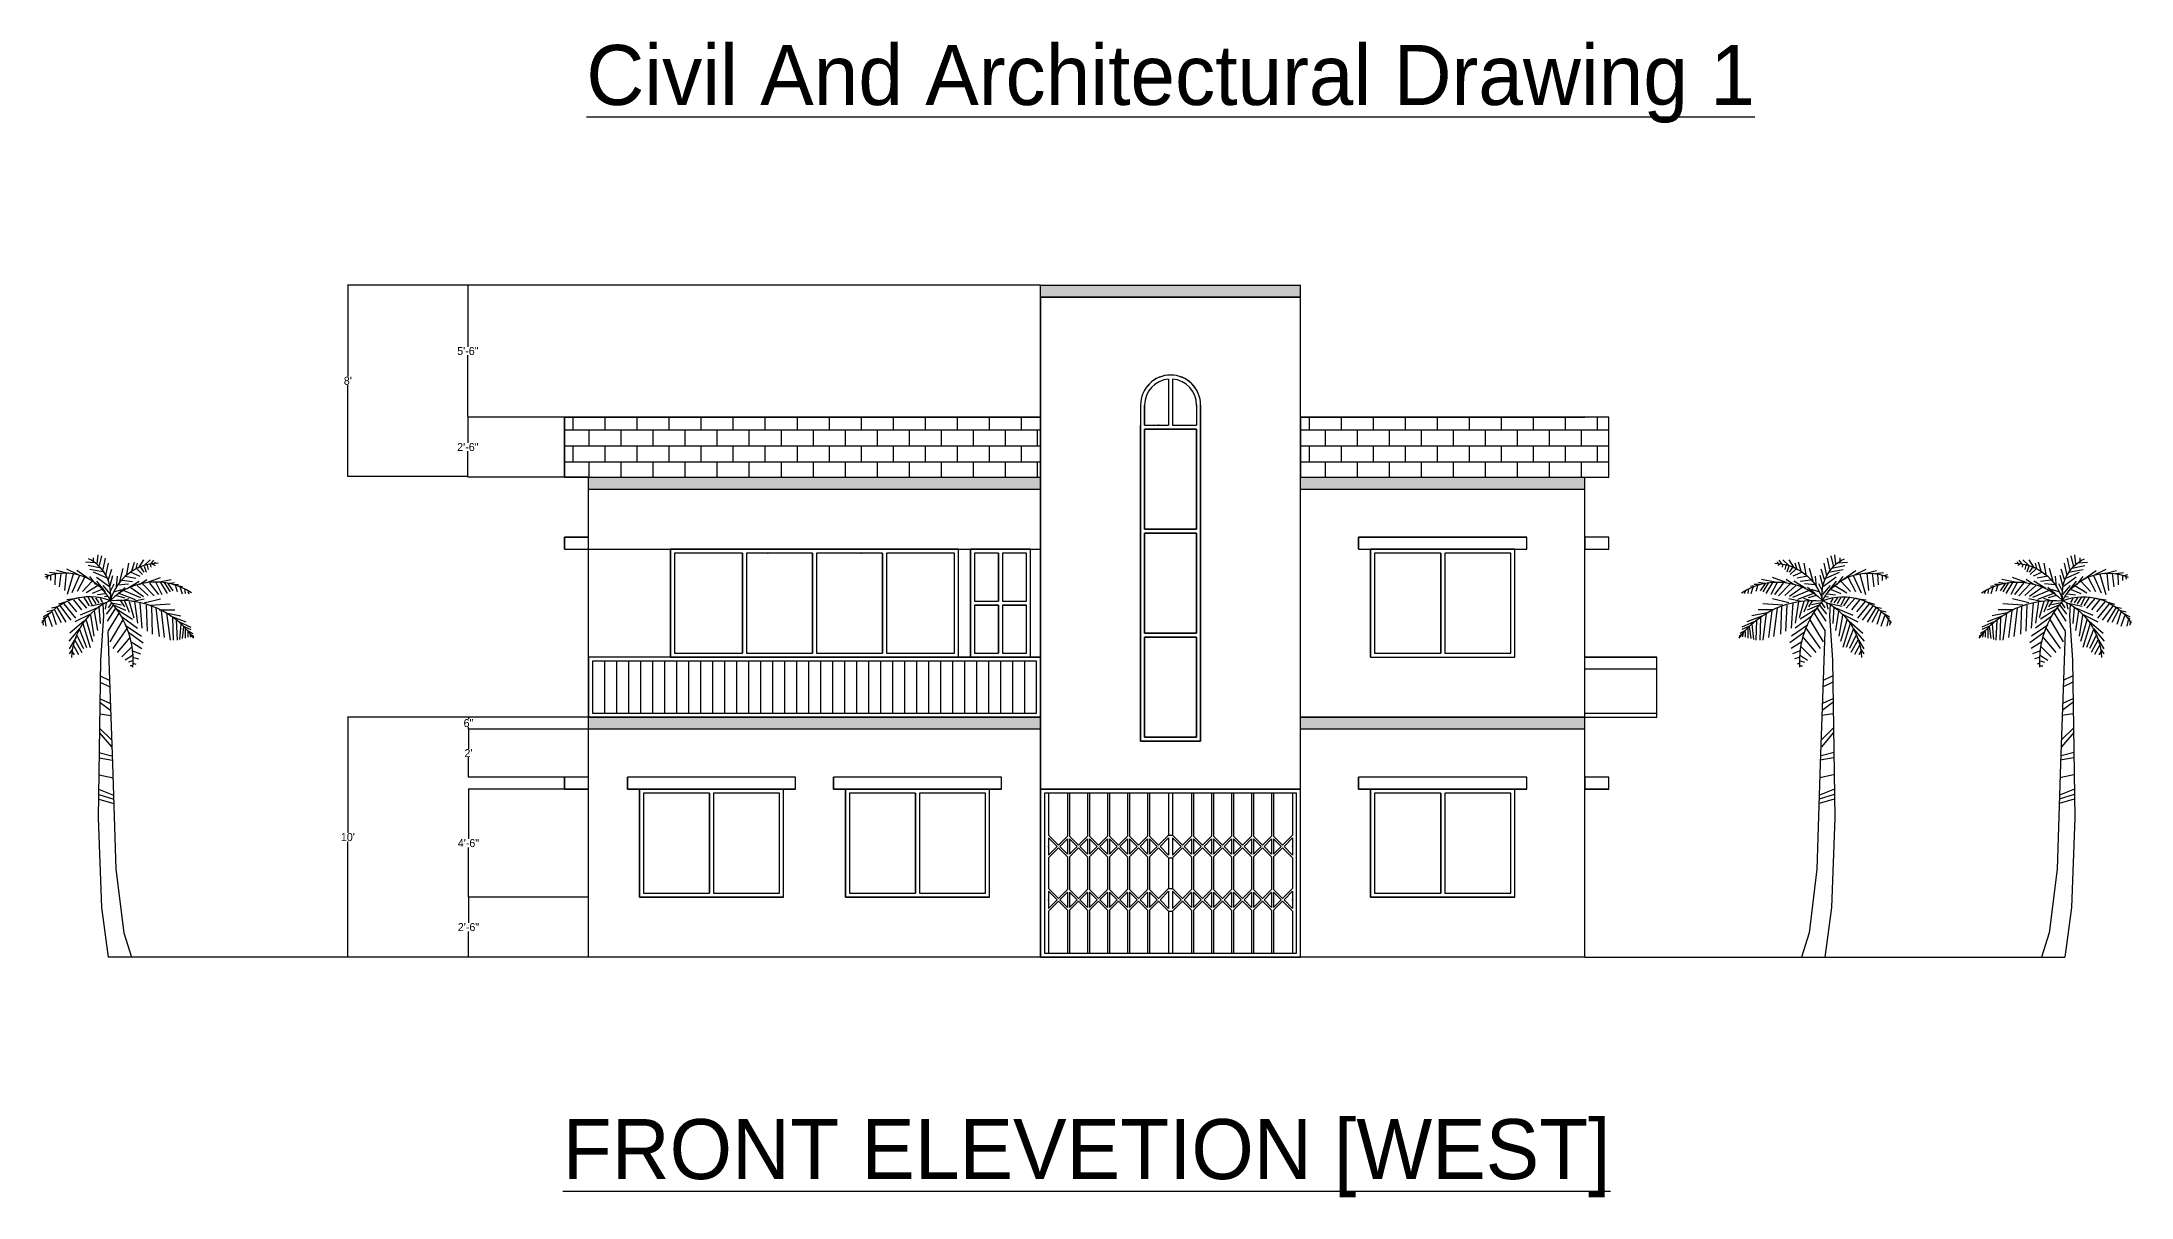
# Model space of a CAD drawing. Header units: inches. Extents: x -66 to 979, y -24 to 554.
import ezdxf

# ---------------------------------------------------------------- set-up
doc = ezdxf.new("R2010")
doc.units = ezdxf.units.IN
doc.header["$MEASUREMENT"] = 0
for name, color, linetype in [('balcony', 9, 'Continuous'), ('column', 1, 'Continuous'), ('door', 3, 'Continuous'), ('sunshed', 2, 'Continuous'), ('wall', 7, 'Continuous'), ('window', 6, 'Continuous')]:
    doc.layers.add(name, color=color, linetype=linetype)
doc.layers.add('stair', color=7, linetype='Continuous', true_color=0xff8201)
doc.layers.add('text', color=7, linetype='Continuous', true_color=0xfacfb6, plot=False)
doc.dimstyles.get("Standard").update_dxf_attribs({"dimtxt": 4, "dimasz": 0.18, "dimexe": 0.18, "dimexo": 0.0625, "dimgap": 0.09, "dimtad": 0, "dimtih": 1, "dimtoh": 1, "dimdec": 0, "dimzin": 0, "dimdsep": 46, "dimlunit": 3, "dimtxsty": 'Standard', "dimcen": 0.09, "dimadec": 0, "dimazin": 0, "dimtfac": 1, "dimtdec": 0, "dimtofl": 0, "dimtmove": 0, "dimatfit": 3, "dimfxl": 1, "dimtolj": 1, "dimtzin": 0, "dimarcsym": 0})

# ---------------------------------------------------------------- blocks, each defined once
blk = doc.blocks.new('*D6')
at = {"layer": 'Defpoints', "color": 0}
for p in [(147.6, 126.4), (207.6, 126.4), (207.6, 96.4)]:
    blk.add_point(p, dxfattribs=at)
at = {"layer": 'text', "color": 0, "lineweight": -2}
for p, q in [((207.5, 126.4), (147.4, 126.4)), ((147.6, 126.2), (147.6, 113.5)), ((147.6, 96.6), (147.6, 109.3)), ((207.5, 96.4), (147.4, 96.4))]:
    blk.add_line(p, q, dxfattribs=at)
at = {"layer": 'text', "color": 0}
for points in [[(147.6, 126.2), (147.6, 126.2), (147.6, 126.4)], [(147.6, 96.6), (147.6, 96.6), (147.6, 96.4)]]:
    blk.add_solid(points, dxfattribs=at)
at = {"layer": 'text', "color": 0, "insert": (147.6, 111.4), "char_height": 4, "attachment_point": 5}
blk.add_mtext('\\A1;2\'-6"', dxfattribs=at)
blk = doc.blocks.new('*D7')
at = {"layer": 'Defpoints', "color": 0}
for p in [(147.6, 180.4), (207.6, 180.4), (207.5, 126.4)]:
    blk.add_point(p, dxfattribs=at)
at = {"layer": 'text', "color": 0, "lineweight": -2}
for p, q in [((207.5, 180.4), (147.4, 180.4)), ((147.6, 180.2), (147.6, 155.5)), ((147.6, 126.6), (147.6, 151.3)), ((207.5, 126.4), (147.4, 126.4))]:
    blk.add_line(p, q, dxfattribs=at)
at = {"layer": 'text', "color": 0}
for points in [[(147.6, 180.2), (147.6, 180.2), (147.6, 180.4)], [(147.6, 126.6), (147.6, 126.6), (147.6, 126.4)]]:
    blk.add_solid(points, dxfattribs=at)
at = {"layer": 'text', "color": 0, "insert": (147.6, 153.4), "char_height": 4, "attachment_point": 5}
blk.add_mtext('\\A1;4\'-6"', dxfattribs=at)
blk = doc.blocks.new('*D9')
at = {"layer": 'Defpoints', "color": 0}
for p in [(147.6, 210.4), (207.5, 210.4), (207.5, 186.4)]:
    blk.add_point(p, dxfattribs=at)
at = {"layer": 'text', "color": 0, "lineweight": -2}
for p, q in [((207.4, 210.4), (147.4, 210.4)), ((147.6, 210.2), (147.6, 200.5)), ((147.6, 186.6), (147.6, 196.3)), ((207.4, 186.4), (147.4, 186.4))]:
    blk.add_line(p, q, dxfattribs=at)
at = {"layer": 'text', "color": 0}
for points in [[(147.6, 210.2), (147.6, 210.2), (147.6, 210.4)], [(147.6, 186.6), (147.6, 186.6), (147.6, 186.4)]]:
    blk.add_solid(points, dxfattribs=at)
at = {"layer": 'text', "color": 0, "insert": (147.6, 198.4), "char_height": 4, "attachment_point": 5}
blk.add_mtext("\\A1;2'", dxfattribs=at)
blk = doc.blocks.new('*D10')
at = {"layer": 'Defpoints', "color": 0}
for p in [(147.6, 216.4), (207.4, 216.4), (207.4, 210.4)]:
    blk.add_point(p, dxfattribs=at)
at = {"layer": 'text', "color": 0, "lineweight": -2}
for p, q in [((207.3, 216.4), (147.4, 216.4)), ((207.3, 210.4), (147.4, 210.4)), ((147.6, 216.2), (147.6, 215.5)), ((147.6, 210.6), (147.6, 211.3))]:
    blk.add_line(p, q, dxfattribs=at)
at = {"layer": 'text', "color": 0}
for points in [[(147.6, 216.2), (147.6, 216.2), (147.6, 216.4)], [(147.6, 210.6), (147.6, 210.6), (147.6, 210.4)]]:
    blk.add_solid(points, dxfattribs=at)
at = {"layer": 'text', "color": 0, "insert": (147.6, 213.4), "char_height": 4, "attachment_point": 5}
blk.add_mtext('\\A1;6"', dxfattribs=at)
blk = doc.blocks.new('*D12')
at = {"layer": 'Defpoints', "color": 0}
for p in [(147.3, 366.4), (195.6, 366.4), (195.6, 336.4)]:
    blk.add_point(p, dxfattribs=at)
at = {"layer": 'text', "color": 0, "lineweight": -2}
for p, q in [((195.5, 366.4), (147.2, 366.4)), ((147.3, 366.2), (147.3, 353.5)), ((147.3, 336.6), (147.3, 349.3)), ((195.5, 336.4), (147.2, 336.4))]:
    blk.add_line(p, q, dxfattribs=at)
at = {"layer": 'text', "color": 0}
for points in [[(147.3, 366.2), (147.4, 366.2), (147.3, 366.4)], [(147.3, 336.6), (147.4, 336.6), (147.3, 336.4)]]:
    blk.add_solid(points, dxfattribs=at)
at = {"layer": 'text', "color": 0, "insert": (147.3, 351.4), "char_height": 4, "attachment_point": 5}
blk.add_mtext('\\A1;2\'-6"', dxfattribs=at)
blk = doc.blocks.new('*D13')
at = {"layer": 'Defpoints', "color": 0}
for p in [(147.3, 432.4), (433.6, 432.4), (433.6, 366.4)]:
    blk.add_point(p, dxfattribs=at)
at = {"layer": 'text', "color": 0, "lineweight": -2}
for p, q in [((433.5, 432.4), (147.2, 432.4)), ((147.3, 432.2), (147.3, 401.5)), ((147.3, 366.6), (147.3, 397.3)), ((433.5, 366.4), (147.2, 366.4))]:
    blk.add_line(p, q, dxfattribs=at)
at = {"layer": 'text', "color": 0}
for points in [[(147.3, 432.2), (147.4, 432.2), (147.3, 432.4)], [(147.3, 366.6), (147.4, 366.6), (147.3, 366.4)]]:
    blk.add_solid(points, dxfattribs=at)
at = {"layer": 'text', "color": 0, "insert": (147.3, 399.4), "char_height": 4, "attachment_point": 5}
blk.add_mtext('\\A1;5\'-6"', dxfattribs=at)
blk = doc.blocks.new('*D14')
at = {"layer": 'Defpoints', "color": 0}
for p in [(147.2, 432.4), (87.3, 336.6), (147.2, 336.6)]:
    blk.add_point(p, dxfattribs=at)
at = {"layer": 'text', "color": 0, "lineweight": -2}
for p, q in [((147.1, 432.4), (87.2, 432.4)), ((87.3, 432.2), (87.3, 386.6)), ((87.3, 336.8), (87.3, 382.4)), ((147.1, 336.6), (87.2, 336.6))]:
    blk.add_line(p, q, dxfattribs=at)
at = {"layer": 'text', "color": 0}
for points in [[(87.3, 432.2), (87.4, 432.2), (87.3, 432.4)], [(87.3, 336.8), (87.4, 336.8), (87.3, 336.6)]]:
    blk.add_solid(points, dxfattribs=at)
at = {"layer": 'text', "color": 0, "insert": (87.3, 384.5), "char_height": 4, "attachment_point": 5}
blk.add_mtext("\\A1;8'", dxfattribs=at)
blk = doc.blocks.new('*D15')
at = {"layer": 'Defpoints', "color": 0}
for p in [(87.3, 216.4), (147.3, 216.4), (147.4, 96.4)]:
    blk.add_point(p, dxfattribs=at)
at = {"layer": 'text', "color": 0, "lineweight": -2}
for p, q in [((147.3, 216.4), (87.2, 216.4)), ((87.3, 216.2), (87.3, 158.5)), ((87.3, 96.6), (87.3, 154.3)), ((147.3, 96.4), (87.2, 96.4))]:
    blk.add_line(p, q, dxfattribs=at)
at = {"layer": 'text', "color": 0}
for points in [[(87.3, 216.2), (87.4, 216.2), (87.3, 216.4)], [(87.3, 96.6), (87.4, 96.6), (87.3, 96.4)]]:
    blk.add_solid(points, dxfattribs=at)
at = {"layer": 'text', "color": 0, "insert": (87.3, 156.4), "char_height": 4, "attachment_point": 5}
blk.add_mtext("\\A1;10'", dxfattribs=at)
blk = doc.blocks.new('*U5')
for p, q in [((-190.5, 5071.872), (-190.5, 5027.8284)), ((-141.4018, 4996.3578), (-126.6698, 5109.6418)), ((-111.9378, 4971.1864), (-82.4738, 5097.0688)), ((-62.8396, 4920.8182), (-33.401, 5065.5982)), ((383.9464, 4939.7158), (452.6788, 5046.7006)), ((457.581, 4971.1864), (531.2156, 5046.7006)), ((-755.1166, 4845.2786), (-799.3126, 4857.877)), ((-769.8486, 4839.0048), (-779.653, 4801.235)), ((-642.1882, 4870.4754), (-745.2868, 4883.0484)), ((-730.5802, 4845.2786), (-730.5802, 4782.3374)), ((-671.6522, 4864.1762), (-676.5544, 4725.6954)), ((-509.6256, 4870.4754), (-656.9202, 4908.2452)), ((-602.9198, 4870.4754), (-622.554, 4700.524)), ((-534.1874, 4876.7492), (-553.8216, 4656.455)), ((-386.8928, 4857.877), (-524.3576, 4927.1174)), ((-445.7954, 4864.1762), (-519.4554, 4606.1122)), ((-362.331, 4845.2786), (-460.5274, 4624.9844)), ((-239.5982, 4801.235), (-396.6972, 4908.2452)), ((-298.5262, 4820.1072), (-391.795, 4643.882)), ((-205.232, 4776.0636), (-327.9648, 4643.882)), ((-170.8658, 5008.9308), (-288.6964, 5015.23)), ((-87.4014, 4939.7158), (-254.3302, 4971.1864)), ((-48.1076, 4889.3476), (-234.696, 4920.8182)), ((-156.1338, 4731.9946), (-234.696, 4832.7056)), ((-13.7414, 4813.808), (-185.5978, 4889.3476)), ((-146.304, 4826.4064), (15.6972, 4706.8232)), ((-146.304, 4776.0636), (-38.3032, 4637.5828)), ((-28.4734, 4845.2786), (5.8928, 5002.657)), ((0.9652, 4782.3374), (45.1612, 4927.1174)), ((25.527, 4719.3962), (59.8932, 4845.2786)), ((104.0892, 4700.524), (118.8212, 4839.0048)), ((148.2598, 4769.7644), (192.4558, 4933.4166)), ((177.7238, 4788.6366), (310.2864, 4769.7644)), ((217.0176, 4839.0048), (349.5802, 4813.808)), ((236.6518, 4857.877), (261.1882, 5002.657)), ((241.554, 4681.6518), (393.7508, 4776.0636)), ((285.75, 4889.3476), (403.5806, 4839.0048)), ((300.4566, 4901.946), (334.8228, 5015.23)), ((354.4824, 4933.4166), (374.1166, 5002.657)), ((369.2144, 4927.1174), (437.9468, 4857.877)), ((398.653, 4731.9946), (491.9472, 4794.9358)), ((408.4828, 4952.2888), (452.6788, 4889.3476)), ((457.581, 4964.8872), (482.1174, 4889.3476)), ((491.9472, 4990.0586), (506.6792, 4920.8182)), ((491.9472, 4757.166), (663.7782, 4820.1072)), ((531.2156, 4990.0586), (541.0454, 4952.2888)), ((541.0454, 4990.0586), (580.3138, 5040.4014)), ((560.6796, 4996.3578), (595.0458, 4971.1864)), ((590.1436, 4996.3578), (599.948, 5021.5292)), ((629.412, 4763.4652), (801.2684, 4794.9358)), ((-534.1874, 4511.7004), (-632.3838, 4480.2298)), ((-396.6972, 4555.744), (-524.3576, 4536.8718)), ((-509.6256, 4511.7004), (-401.6248, 4385.818)), ((-440.8932, 4536.8718), (-337.7946, 4410.9894)), ((-381.9652, 4555.744), (-273.9644, 4429.8616)), ((-313.2328, 4574.6416), (-239.5982, 4461.3322)), ((-126.6698, 4719.3962), (-278.8666, 4624.9844)), ((-259.2324, 4574.6416), (-205.232, 4467.6314)), ((-210.1342, 4574.6416), (-156.1338, 4486.529)), ((-82.4738, 4669.0534), (-205.232, 4618.6852)), ((-161.036, 4562.0432), (-116.84, 4499.102)), ((-33.401, 4612.4114), (-136.4996, 4599.813)), ((-102.1334, 4555.744), (-72.6694, 4505.4012)), ((-67.7672, 4719.3962), (30.4292, 4606.1122)), ((-8.8392, 4580.9408), (-48.1076, 4574.6416)), ((25.527, 4637.5828), (74.6252, 4738.2938)), ((74.6252, 4637.5828), (167.894, 4669.0534)), ((104.0892, 4593.5138), (212.09, 4562.0432)), ((123.7234, 4725.6954), (256.286, 4738.2938)), ((123.7234, 4612.4114), (217.0176, 4694.2248)), ((143.3576, 4618.6852), (344.6526, 4543.171)), ((158.0896, 4524.2734), (207.1878, 4448.7592)), ((187.5536, 4530.5726), (266.0904, 4555.744)), ((197.358, 4656.455), (408.4828, 4568.3424)), ((207.1878, 4524.2734), (266.0904, 4379.5188)), ((266.0904, 4517.9996), (325.0184, 4310.2784)), ((285.75, 4694.2248), (447.7512, 4580.9408)), ((300.4566, 4517.9996), (457.581, 4549.4702)), ((334.8228, 4517.9996), (374.1166, 4241.038)), ((369.2144, 4719.3962), (506.6792, 4593.5138)), ((437.9468, 4738.2938), (585.2414, 4587.2146)), ((457.581, 4499.102), (663.7782, 4549.4702)), ((526.3134, 4750.8668), (639.2418, 4606.1122)), ((604.8756, 4757.166), (683.4378, 4606.1122)), ((663.7782, 4757.166), (747.2426, 4618.6852)), ((712.8764, 4757.166), (786.5364, 4637.5828)), ((757.0724, 4744.593), (820.9026, 4650.1812)), ((761.9746, 4744.593), (840.5368, 4757.166)), ((825.8048, 4731.9946), (894.5372, 4731.9946)), ((850.3666, 4725.6954), (874.903, 4643.882)), ((904.367, 4713.1224), (943.6354, 4706.8232)), ((909.2692, 4706.8232), (938.7332, 4612.4114)), ((968.1972, 4681.6518), (978.0016, 4618.6852)), ((1012.3678, 4643.882), (1022.1976, 4612.4114)), ((-828.7512, 4266.2094), (-843.4832, 4266.2094)), ((-828.7512, 4259.9102), (-823.849, 4215.8666)), ((-735.4824, 4373.2196), (-823.849, 4322.8768)), ((-789.4828, 4316.5776), (-823.849, 4297.68)), ((-804.2148, 4285.107), (-789.4828, 4203.2682)), ((-696.1886, 4404.6902), (-779.653, 4385.818)), ((-760.0188, 4335.4498), (-710.9206, 4196.969)), ((-637.286, 4448.7592), (-720.7504, 4429.8616)), ((-710.9206, 4379.5188), (-661.8224, 4222.1658)), ((-681.4566, 4410.9894), (-598.0176, 4247.3372)), ((-647.0904, 4436.1608), (-539.0896, 4253.6364)), ((-617.6518, 4467.6314), (-475.2594, 4278.8078)), ((-563.6514, 4486.529), (-416.3314, 4303.9792)), ((-308.3306, 4266.2094), (-485.0892, 4115.1556)), ((-215.0364, 4360.6212), (-421.259, 4259.9102)), ((-107.0356, 4448.7592), (-357.4288, 4341.749)), ((-278.8666, 4278.8078), (-200.3298, 4008.1454)), ((-224.8662, 4341.749), (-180.6702, 4077.3858)), ((-43.2054, 4492.8028), (-219.964, 4455.0584)), ((-175.768, 4392.0918), (-136.4996, 4146.6262)), ((-116.84, 4442.46), (-102.1334, 4234.7388)), ((-67.7672, 4480.2298), (-60.3504, 4333.0876)), ((-23.5712, 4492.8028), (-38.3032, 4417.2886)), ((64.7954, 4467.6314), (-23.5712, 4354.3474)), ((94.2594, 4429.8616), (-13.7414, 4266.2094)), ((133.5278, 4366.9204), (-3.937, 4140.327)), ((40.259, 4499.102), (0.9652, 4436.1608)), ((187.5536, 4285.107), (20.6248, 4001.8462)), ((40.259, 4499.102), (167.894, 4473.9306)), ((74.6252, 4467.6314), (221.9198, 4404.6902)), ((108.9914, 4417.2886), (310.2864, 4291.4062)), ((162.9918, 4329.1506), (374.1166, 4178.0968)), ((403.5806, 4499.102), (428.117, 4178.0968)), ((482.1174, 4467.6314), (496.8494, 4140.327)), ((531.2156, 4467.6314), (786.5364, 4486.529)), ((550.8752, 4455.0584), (560.6796, 4102.5572)), ((604.8756, 4429.8616), (649.0716, 4071.0866)), ((649.0716, 4410.9894), (845.439, 4410.9894)), ((673.608, 4398.391), (712.8764, 4058.5136)), ((732.5106, 4373.2196), (924.0012, 4335.4498)), ((742.3404, 4366.9204), (786.5364, 4027.043)), ((786.5364, 4335.4498), (987.8314, 4259.9102)), ((816.0004, 4310.2784), (825.8048, 4027.043)), ((865.0732, 4285.107), (874.903, 4027.043)), ((899.4648, 4259.9102), (1051.6616, 4190.6952)), ((-362.331, 4171.7976), (-499.8212, 4014.4446)), ((-406.527, 4064.7874), (-494.8936, 3913.7336)), ((-421.259, 4027.043), (-332.8924, 3869.69)), ((-396.6972, 4083.685), (-313.2328, 3920.0328)), ((-362.331, 4159.2246), (-273.9644, 3932.6312)), ((-323.0626, 4234.7388), (-229.7684, 3932.6312)), ((236.6518, 4171.7976), (59.8932, 3920.0328)), ((275.9202, 4058.5136), (113.8936, 3869.69)), ((217.0176, 4215.8666), (423.2148, 4077.3858)), ((256.286, 4127.754), (442.849, 3989.2732)), ((290.6522, 4001.8462), (428.117, 3920.0328)), ((924.0012, 4228.4396), (904.367, 4033.3168)), ((958.3674, 4196.969), (938.7332, 4045.9152)), ((963.2696, 4196.969), (1051.6616, 4159.2246)), ((978.0016, 4178.0968), (978.0016, 4052.2144)), ((1007.4656, 4146.6262), (1076.198, 4108.8564)), ((1012.3678, 4134.0278), (1012.3678, 4064.7874)), ((1036.9296, 4108.8564), (1046.734, 4064.7874)), ((1046.734, 4102.5572), (1086.0278, 4071.0866)), ((-460.5274, 3901.1606), (-494.8936, 3850.7924)), ((-455.6252, 3875.9638), (-431.0888, 3838.2194)), ((-440.8932, 3957.8026), (-377.063, 3844.4932)), ((300.4566, 3938.905), (172.8216, 3813.0226)), ((320.1162, 3838.2194), (217.0176, 3768.979)), ((310.2864, 3762.6798), (256.286, 3743.7822)), ((310.2864, 3888.5622), (408.4828, 3850.7924)), ((315.1886, 3731.2092), (349.5802, 3718.6108)), ((320.1162, 3806.7488), (383.9464, 3787.8512)), ((-103.6574, 3572.383), (19.1262, 3511.8294)), ((-103.6574, 3493.6938), (19.1262, 3433.1402)), ((315.1886, 3699.7386), (280.8224, 3699.7386)), ((-103.6574, 3281.807), (28.5496, 3221.2534)), ((-103.6574, 3233.3692), (33.274, 3130.4484)), ((-103.6574, 3088.0812), (33.274, 3069.9202)), ((-113.1062, 2851.9882), (42.7228, 2670.3782)), ((-108.3818, 2906.4712), (42.7228, 2761.1832)), ((-117.8306, 2597.7342), (47.4472, 2555.3416)), ((-113.1062, 2531.1354), (56.896, 2500.8586)), ((-122.555, 2131.5934), (66.3448, 2058.9494)), ((-113.1062, 2313.2034), (61.6204, 2276.8814)), ((-117.8306, 2064.9946), (71.0438, 2004.4664)), ((-117.8306, 2004.4664), (71.0438, 1949.9834))]:
    blk.add_line(p, q)
for points in [[(-60.0202, 4332.0462), (-98.552, 3772.027), (-126.6952, 1768.7036), (-84.455, 631.6726), (0, 0)], [(-2.9464, 4136.3392), (14.0716, 3645.7128), (56.3118, 2454.529), (98.552, 1118.9716), (197.104, 306.8066), (295.656, 0)]]:
    blk.add_lwpolyline(points)
for centre, radius, start, end in [((-468.0458, 4608.7792), 500.7615, 350.285, 64.11229), ((-552.1452, 4218.7876), 657.8234, 27.67115, 112.5305), ((650.113, 4357.8018), 645.0437, 91.40319, 163.882), ((-235.1786, 3853.9928), 721.0064, 68.38311, 147.5322), ((365.6076, 3769.1822), 831.8901, 113.7592, 177.4133), ((601.6498, 3945.6614), 817.5767, 56.19272, 134.3213), ((148.0312, 3371.0372), 1159.2273, 35.98777, 95.82273), ((-833.12, 3757.2442), 1150.8562, 356.1943, 41.37848)]:
    blk.add_arc(centre, radius, start, end)

msp = doc.modelspace()

# ---------------------------------------------------------------- hatches: boundary and pattern name
at = {"layer": 'column'}
h = msp.add_hatch(dxfattribs=at)
h.set_pattern_fill('AR-B816', color=256, style=0)
h.paths.add_polyline_path([(433.6, 366.4), (207.6, 366.4), (195.6, 366.4), (195.6, 336.4), (207.6, 336.4), (433.6, 336.4)])
h.paths.add_polyline_path([(717.6, 366.4), (705.6, 366.4), (563.6, 366.4), (563.6, 336.4), (705.6, 336.4), (717.6, 336.4)])
at = {"layer": 'wall'}
h = msp.add_hatch(dxfattribs=at)
h.set_pattern_fill('AR-SAND', color=256, style=0)
h.paths.add_polyline_path([(433.6, 432.4), (433.6, 426.4), (563.6, 426.4), (563.6, 432.4)])
h = msp.add_hatch(dxfattribs=at)
h.set_pattern_fill('AR-SAND', color=256, style=0)
h.set_pattern_definition([(37.5, (-2075.1233, -20.2095), (-0.0629934, 1.9268238), [0, -1.52, 0, -1.7, 0, -1.625]), (7.5, (-2075.1233, -20.2095), (1.7697767, 2.822146), [0, -0.82, 0, -1.37, 0, -0.525]), (327.5, (-2076.3533, -20.2095), (3.1141419, 0.0056591), [0, -0.5, 0, -1.8, 0, -2.35]), (317.5, (-2076.3533, -20.2095), (3.0061266, 0.8776756), [0, -0.25, 0, -1.18, 0, -1.35])])
h.paths.add_polyline_path([(207.6, 336.4), (207.6, 330.4), (433.6, 330.4), (433.6, 336.4)])
h.paths.add_polyline_path([(705.6, 330.4), (705.6, 336.4), (563.6, 336.4), (563.6, 330.4)])
h = msp.add_hatch(dxfattribs=at)
h.set_pattern_fill('AR-SAND', color=256, style=0)
h.paths.add_polyline_path([(433.6, 210.4), (433.6, 216.4), (207.6, 216.4), (207.6, 210.4)])
h.paths.add_polyline_path([(563.6, 216.4), (563.6, 210.4), (705.6, 210.4), (705.6, 216.4)])

# ---------------------------------------------------------------- linework, layer by layer
at = {"layer": 'balcony'}
for p, q in [((433.6, 216.4), (433.6, 432.4)), ((248.6, 244.4), (209.6, 244.4)), ((209.6, 244.4), (209.6, 218.4)), ((215.6, 244.4), (215.6, 218.4)), ((221.6, 244.4), (221.6, 218.4)), ((227.6, 244.4), (227.6, 218.4)), ((233.6, 244.4), (233.6, 218.4)), ((239.6, 244.4), (239.6, 218.4)), ((245.6, 244.4), (245.6, 218.4)), ((248.6, 246.4), (392.6, 246.4)), ((431.6, 244.4), (248.6, 244.4)), ((251.6, 244.4), (251.6, 218.4)), ((257.6, 244.4), (257.6, 218.4)), ((263.6, 244.4), (263.6, 218.4)), ((269.6, 244.4), (269.6, 218.4)), ((275.6, 244.4), (275.6, 218.4)), ((281.6, 244.4), (281.6, 218.4)), ((287.6, 244.4), (287.6, 218.4)), ((293.6, 244.4), (293.6, 218.4)), ((299.6, 244.4), (299.6, 218.4)), ((305.6, 244.4), (305.6, 218.4)), ((311.6, 244.4), (311.6, 218.4)), ((317.6, 244.4), (317.6, 218.4)), ((323.6, 244.4), (323.6, 218.4)), ((329.6, 244.4), (329.6, 218.4)), ((335.6, 244.4), (335.6, 218.4)), ((341.6, 244.4), (341.6, 218.4)), ((347.6, 244.4), (347.6, 218.4)), ((353.6, 244.4), (353.6, 218.4)), ((359.6, 244.4), (359.6, 218.4)), ((365.6, 244.4), (365.6, 218.4)), ((371.6, 244.4), (371.6, 218.4)), ((377.6, 244.4), (377.6, 218.4)), ((383.6, 244.4), (383.6, 218.4)), ((389.6, 244.4), (389.6, 218.4)), ((395.6, 244.4), (395.6, 218.4)), ((401.6, 244.4), (401.6, 218.4)), ((407.6, 244.4), (407.6, 218.4)), ((413.6, 244.4), (413.6, 218.4)), ((419.6, 244.4), (419.6, 218.4)), ((425.6, 244.4), (425.6, 218.4)), ((431.6, 218.4), (431.6, 244.4)), ((705.6, 246.4), (741.6, 246.4)), ((741.6, 246.4), (705.6, 246.4)), ((741.6, 240.4), (705.6, 240.4)), ((741.6, 216.4), (741.6, 246.4)), ((741.6, 216.4), (741.6, 246.4)), ((209.6, 218.4), (431.6, 218.4)), ((705.6, 218.4), (741.6, 218.4)), ((705.6, 216.4), (741.6, 216.4)), ((705.6, 216.4), (741.6, 216.4))]:
    msp.add_line(p, q, dxfattribs=at)
msp.add_lwpolyline([(433.6, 246.4), (428.6, 246.4), (398.6, 246.4), (392.6, 246.4), (248.6, 246.4), (207.6, 246.4), (207.6, 216.4), (433.6, 216.4)], close=True, dxfattribs=at)
at = {"layer": 'door'}
for points in [[(428.6, 300.4), (398.6, 300.4), (398.6, 246.4), (428.6, 246.4)], [(412.6, 298.4), (400.6, 298.4), (400.6, 274.4), (412.6, 274.4)], [(426.6, 298.4), (414.6, 298.4), (414.6, 274.4), (426.6, 274.4)], [(412.6, 272.4), (400.6, 272.4), (400.6, 248.4), (412.6, 248.4)], [(426.6, 272.4), (414.6, 272.4), (414.6, 248.4), (426.6, 248.4)]]:
    msp.add_lwpolyline(points, close=True, dxfattribs=at)
at = {"layer": 'stair'}
for p, q in [((563.6, 180.4), (433.6, 180.4)), ((437.6, 178.4), (437.6, 157.4)), ((447.1, 178.4), (447.1, 156.9)), ((448.1, 178.4), (448.1, 156.9)), ((457.1, 178.4), (457.1, 156.9)), ((458.1, 178.4), (458.1, 156.9)), ((467.1, 178.4), (467.1, 156.9)), ((468.1, 178.4), (468.1, 156.9)), ((477.1, 178.4), (477.1, 156.9)), ((478.1, 178.4), (478.1, 156.9)), ((487.1, 178.4), (487.1, 156.9)), ((488.1, 178.4), (488.1, 156.9)), ((497.6, 178.4), (497.6, 157.4)), ((499.6, 178.4), (499.6, 157.4)), ((509.1, 178.4), (509.1, 156.9)), ((510.1, 178.4), (510.1, 156.9)), ((519.1, 178.4), (519.1, 156.9)), ((520.1, 178.4), (520.1, 156.9)), ((529.1, 178.4), (529.1, 156.9)), ((530.1, 178.4), (530.1, 156.9)), ((539.1, 178.4), (539.1, 156.9)), ((540.1, 178.4), (540.1, 156.9)), ((549.1, 178.4), (549.1, 156.9)), ((550.1, 178.4), (550.1, 156.9)), ((559.6, 178.4), (559.6, 157.4)), ((497.6, 157.4), (499.6, 157.4)), ((437.6, 156), (437.6, 147.4)), ((447.1, 155.5), (447.1, 147.9)), ((447.1, 146.5), (447.1, 130.3)), ((448.1, 155.5), (448.1, 147.9)), ((448.1, 146.5), (448.1, 130.3)), ((457.1, 155.5), (457.1, 147.9)), ((457.1, 146.5), (457.1, 130.3)), ((458.1, 155.5), (458.1, 147.9)), ((458.1, 146.5), (458.1, 130.3)), ((467.1, 155.5), (467.1, 147.9)), ((467.1, 146.5), (467.1, 130.3)), ((468.1, 155.5), (468.1, 147.9)), ((468.1, 146.5), (468.1, 130.3)), ((477.1, 155.5), (477.1, 147.9)), ((477.1, 146.5), (477.1, 130.3)), ((478.1, 155.5), (478.1, 147.9)), ((478.1, 146.5), (478.1, 130.3)), ((487.1, 155.5), (487.1, 147.9)), ((487.1, 146.5), (487.1, 130.3)), ((488.1, 155.5), (488.1, 147.9)), ((488.1, 146.5), (488.1, 130.3)), ((497.6, 156), (497.6, 147.4)), ((499.6, 156), (499.6, 147.4)), ((509.1, 155.5), (509.1, 147.9)), ((509.1, 155.5), (509.1, 147.9)), ((509.1, 146.5), (509.1, 130.3)), ((510.1, 155.5), (510.1, 147.9)), ((510.1, 155.5), (510.1, 147.9)), ((510.1, 146.5), (510.1, 130.3)), ((519.1, 155.5), (519.1, 147.9)), ((519.1, 155.5), (519.1, 147.9)), ((519.1, 146.5), (519.1, 130.3)), ((520.1, 155.5), (520.1, 147.9)), ((520.1, 155.5), (520.1, 147.9)), ((520.1, 146.5), (520.1, 130.3)), ((529.1, 155.5), (529.1, 147.9)), ((529.1, 155.5), (529.1, 147.9)), ((529.1, 146.5), (529.1, 130.3)), ((530.1, 155.5), (530.1, 147.9)), ((530.1, 155.5), (530.1, 147.9)), ((530.1, 146.5), (530.1, 130.3)), ((539.1, 155.5), (539.1, 147.9)), ((539.1, 155.5), (539.1, 147.9)), ((539.1, 146.5), (539.1, 130.3)), ((540.1, 155.5), (540.1, 147.9)), ((540.1, 155.5), (540.1, 147.9)), ((540.1, 146.5), (540.1, 130.3)), ((549.1, 155.5), (549.1, 147.9)), ((549.1, 155.5), (549.1, 147.9)), ((549.1, 146.5), (549.1, 130.3)), ((550.1, 155.5), (550.1, 147.9)), ((550.1, 155.5), (550.1, 147.9)), ((550.1, 146.5), (550.1, 130.3)), ((559.6, 156), (559.6, 147.4)), ((559.6, 156), (559.6, 147.4)), ((437.6, 146), (437.6, 130.8)), ((497.6, 146), (497.6, 130.8)), ((497.6, 146), (499.6, 146)), ((499.6, 146), (499.6, 130.8)), ((559.6, 146), (559.6, 130.8)), ((437.6, 129.4), (437.6, 120.8)), ((437.6, 129.4), (437.6, 120.8)), ((447.1, 128.9), (447.1, 121.3)), ((447.1, 128.9), (447.1, 121.3)), ((448.1, 128.9), (448.1, 121.3)), ((448.1, 128.9), (448.1, 121.3)), ((457.1, 128.9), (457.1, 121.3)), ((457.1, 128.9), (457.1, 121.3)), ((458.1, 128.9), (458.1, 121.3)), ((458.1, 128.9), (458.1, 121.3)), ((467.1, 128.9), (467.1, 121.3)), ((467.1, 128.9), (467.1, 121.3)), ((468.1, 128.9), (468.1, 121.3)), ((468.1, 128.9), (468.1, 121.3)), ((477.1, 128.9), (477.1, 121.3)), ((477.1, 128.9), (477.1, 121.3)), ((478.1, 128.9), (478.1, 121.3)), ((478.1, 128.9), (478.1, 121.3)), ((487.1, 128.9), (487.1, 121.3)), ((487.1, 128.9), (487.1, 121.3)), ((488.1, 128.9), (488.1, 121.3)), ((488.1, 128.9), (488.1, 121.3)), ((497.6, 130.8), (499.6, 130.8)), ((497.6, 129.4), (497.6, 120.8)), ((497.6, 129.4), (497.6, 120.8)), ((499.6, 129.4), (499.6, 120.8)), ((499.6, 129.4), (499.6, 120.8)), ((509.1, 128.9), (509.1, 121.3)), ((509.1, 128.9), (509.1, 121.3)), ((509.1, 128.9), (509.1, 121.3)), ((510.1, 128.9), (510.1, 121.3)), ((510.1, 128.9), (510.1, 121.3)), ((510.1, 128.9), (510.1, 121.3)), ((519.1, 128.9), (519.1, 121.3)), ((519.1, 128.9), (519.1, 121.3)), ((519.1, 128.9), (519.1, 121.3)), ((520.1, 128.9), (520.1, 121.3)), ((520.1, 128.9), (520.1, 121.3)), ((520.1, 128.9), (520.1, 121.3)), ((529.1, 128.9), (529.1, 121.3)), ((529.1, 128.9), (529.1, 121.3)), ((529.1, 128.9), (529.1, 121.3)), ((530.1, 128.9), (530.1, 121.3)), ((530.1, 128.9), (530.1, 121.3)), ((530.1, 128.9), (530.1, 121.3)), ((539.1, 128.9), (539.1, 121.3)), ((539.1, 128.9), (539.1, 121.3)), ((539.1, 128.9), (539.1, 121.3)), ((540.1, 128.9), (540.1, 121.3)), ((540.1, 128.9), (540.1, 121.3)), ((540.1, 128.9), (540.1, 121.3)), ((549.1, 128.9), (549.1, 121.3)), ((549.1, 128.9), (549.1, 121.3)), ((549.1, 128.9), (549.1, 121.3)), ((550.1, 128.9), (550.1, 121.3)), ((550.1, 128.9), (550.1, 121.3)), ((550.1, 128.9), (550.1, 121.3)), ((559.6, 129.4), (559.6, 120.8)), ((559.6, 129.4), (559.6, 120.8)), ((559.6, 129.4), (559.6, 120.8)), ((437.6, 119.4), (437.6, 98.4)), ((447.1, 119.9), (447.1, 98.4)), ((448.1, 119.9), (448.1, 98.4)), ((457.1, 119.9), (457.1, 98.4)), ((458.1, 119.9), (458.1, 98.4)), ((467.1, 119.9), (467.1, 98.4)), ((468.1, 119.9), (468.1, 98.4)), ((477.1, 119.9), (477.1, 98.4)), ((478.1, 119.9), (478.1, 98.4)), ((487.1, 119.9), (487.1, 98.4)), ((488.1, 119.9), (488.1, 98.4)), ((497.6, 119.4), (499.6, 119.4)), ((497.6, 119.4), (497.6, 98.4)), ((499.6, 119.4), (499.6, 98.4)), ((509.1, 119.9), (509.1, 98.4)), ((510.1, 119.9), (510.1, 98.4)), ((519.1, 119.9), (519.1, 98.4)), ((520.1, 119.9), (520.1, 98.4)), ((529.1, 119.9), (529.1, 98.4)), ((530.1, 119.9), (530.1, 98.4)), ((539.1, 119.9), (539.1, 98.4)), ((540.1, 119.9), (540.1, 98.4)), ((549.1, 119.9), (549.1, 98.4)), ((550.1, 119.9), (550.1, 98.4)), ((559.6, 119.4), (559.6, 98.4))]:
    msp.add_line(p, q, dxfattribs=at)
msp.add_lwpolyline([(561.6, 178.4), (435.6, 178.4), (435.6, 98.4), (561.6, 98.4)], close=True, dxfattribs=at)
for points in [[(437.6, 157.4), (442.6, 152.4)], [(442.6, 152.4), (447.1, 156.9)], [(448.1, 156.9), (452.6, 152.4)], [(452.6, 152.4), (457.1, 156.9)], [(458.1, 156.9), (462.6, 152.4)], [(462.6, 152.4), (467.1, 156.9)], [(468.1, 156.9), (472.6, 152.4)], [(472.6, 152.4), (477.1, 156.9)], [(478.1, 156.9), (482.6, 152.4)], [(482.6, 152.4), (487.1, 156.9)], [(488.1, 156.9), (492.6, 152.4)], [(492.6, 152.4), (497.6, 157.4)], [(504.6, 152.4), (499.6, 157.4)], [(509.1, 156.9), (504.6, 152.4)], [(514.6, 152.4), (510.1, 156.9)], [(519.1, 156.9), (514.6, 152.4)], [(524.6, 152.4), (520.1, 156.9)], [(529.1, 156.9), (524.6, 152.4)], [(534.6, 152.4), (530.1, 156.9)], [(539.1, 156.9), (534.6, 152.4)], [(544.6, 152.4), (540.1, 156.9)], [(549.1, 156.9), (544.6, 152.4)], [(554.6, 152.4), (550.1, 156.9)], [(559.6, 157.4), (554.6, 152.4)], [(437.6, 156), (441.9, 151.7)], [(437.6, 147.4), (441.9, 151.7)], [(437.6, 146), (442.6, 151)], [(442.6, 151), (447.1, 146.5)], [(443.3, 151.7), (447.1, 155.5)], [(443.3, 151.7), (447.1, 147.9)], [(448.1, 155.5), (451.9, 151.7)], [(448.1, 147.9), (451.9, 151.7)], [(448.1, 146.5), (452.6, 151)], [(452.6, 151), (457.1, 146.5)], [(453.3, 151.7), (457.1, 155.5)], [(453.3, 151.7), (457.1, 147.9)], [(458.1, 155.5), (461.9, 151.7)], [(458.1, 147.9), (461.9, 151.7)], [(458.1, 146.5), (462.6, 151)], [(462.6, 151), (467.1, 146.5)], [(463.3, 151.7), (467.1, 155.5)], [(463.3, 151.7), (467.1, 147.9)], [(468.1, 155.5), (471.9, 151.7)], [(468.1, 147.9), (471.9, 151.7)], [(468.1, 146.5), (472.6, 151)], [(472.6, 151), (477.1, 146.5)], [(473.3, 151.7), (477.1, 155.5)], [(473.3, 151.7), (477.1, 147.9)], [(478.1, 155.5), (481.9, 151.7)], [(478.1, 147.9), (481.9, 151.7)], [(478.1, 146.5), (482.6, 151)], [(482.6, 151), (487.1, 146.5)], [(483.3, 151.7), (487.1, 155.5)], [(483.3, 151.7), (487.1, 147.9)], [(488.1, 155.5), (491.9, 151.7)], [(488.1, 147.9), (491.9, 151.7)], [(488.1, 146.5), (492.6, 151)], [(492.6, 151), (497.6, 146)], [(493.3, 151.7), (497.6, 156)], [(493.3, 151.7), (497.6, 147.4)], [(503.9, 151.7), (499.6, 156)], [(503.9, 151.7), (499.6, 147.4)], [(504.6, 151), (499.6, 146)], [(509.1, 146.5), (504.6, 151)], [(509.1, 155.5), (505.3, 151.7)], [(509.1, 147.9), (505.3, 151.7)], [(513.9, 151.7), (510.1, 155.5)], [(513.9, 151.7), (510.1, 147.9)], [(514.6, 151), (510.1, 146.5)], [(519.1, 146.5), (514.6, 151)], [(519.1, 155.5), (515.3, 151.7)], [(519.1, 147.9), (515.3, 151.7)], [(523.9, 151.7), (520.1, 155.5)], [(523.9, 151.7), (520.1, 147.9)], [(524.6, 151), (520.1, 146.5)], [(529.1, 146.5), (524.6, 151)], [(529.1, 155.5), (525.3, 151.7)], [(529.1, 147.9), (525.3, 151.7)], [(533.9, 151.7), (530.1, 155.5)], [(533.9, 151.7), (530.1, 147.9)], [(534.6, 151), (530.1, 146.5)], [(539.1, 146.5), (534.6, 151)], [(539.1, 155.5), (535.3, 151.7)], [(539.1, 147.9), (535.3, 151.7)], [(543.9, 151.7), (540.1, 155.5)], [(543.9, 151.7), (540.1, 147.9)], [(544.6, 151), (540.1, 146.5)], [(549.1, 146.5), (544.6, 151)], [(549.1, 155.5), (545.3, 151.7)], [(549.1, 147.9), (545.3, 151.7)], [(553.9, 151.7), (550.1, 155.5)], [(553.9, 151.7), (550.1, 147.9)], [(554.6, 151), (550.1, 146.5)], [(559.6, 146), (554.6, 151)], [(559.6, 156), (555.3, 151.7)], [(559.6, 147.4), (555.3, 151.7)], [(437.6, 130.8), (442.6, 125.8)], [(437.6, 129.4), (441.9, 125.1)], [(442.6, 125.8), (447.1, 130.3)], [(443.3, 125.1), (447.1, 128.9)], [(448.1, 130.3), (452.6, 125.8)], [(448.1, 128.9), (451.9, 125.1)], [(452.6, 125.8), (457.1, 130.3)], [(453.3, 125.1), (457.1, 128.9)], [(458.1, 130.3), (462.6, 125.8)], [(458.1, 128.9), (461.9, 125.1)], [(462.6, 125.8), (467.1, 130.3)], [(463.3, 125.1), (467.1, 128.9)], [(468.1, 130.3), (472.6, 125.8)], [(468.1, 128.9), (471.9, 125.1)], [(472.6, 125.8), (477.1, 130.3)], [(473.3, 125.1), (477.1, 128.9)], [(478.1, 130.3), (482.6, 125.8)], [(478.1, 128.9), (481.9, 125.1)], [(482.6, 125.8), (487.1, 130.3)], [(483.3, 125.1), (487.1, 128.9)], [(488.1, 130.3), (492.6, 125.8)], [(488.1, 128.9), (491.9, 125.1)], [(492.6, 125.8), (497.6, 130.8)], [(493.3, 125.1), (497.6, 129.4)], [(504.6, 125.8), (499.6, 130.8)], [(503.9, 125.1), (499.6, 129.4)], [(509.1, 130.3), (504.6, 125.8)], [(509.1, 128.9), (505.3, 125.1)], [(514.6, 125.8), (510.1, 130.3)], [(513.9, 125.1), (510.1, 128.9)], [(519.1, 130.3), (514.6, 125.8)], [(519.1, 128.9), (515.3, 125.1)], [(524.6, 125.8), (520.1, 130.3)], [(523.9, 125.1), (520.1, 128.9)], [(529.1, 130.3), (524.6, 125.8)], [(529.1, 128.9), (525.3, 125.1)], [(534.6, 125.8), (530.1, 130.3)], [(533.9, 125.1), (530.1, 128.9)], [(539.1, 130.3), (534.6, 125.8)], [(539.1, 128.9), (535.3, 125.1)], [(544.6, 125.8), (540.1, 130.3)], [(543.9, 125.1), (540.1, 128.9)], [(549.1, 130.3), (544.6, 125.8)], [(549.1, 128.9), (545.3, 125.1)], [(554.6, 125.8), (550.1, 130.3)], [(553.9, 125.1), (550.1, 128.9)], [(559.6, 130.8), (554.6, 125.8)], [(559.6, 129.4), (555.3, 125.1)], [(437.6, 120.8), (441.9, 125.1)], [(437.6, 119.4), (442.6, 124.4)], [(442.6, 124.4), (447.1, 119.9)], [(443.3, 125.1), (447.1, 121.3)], [(448.1, 121.3), (451.9, 125.1)], [(448.1, 119.9), (452.6, 124.4)], [(452.6, 124.4), (457.1, 119.9)], [(453.3, 125.1), (457.1, 121.3)], [(458.1, 121.3), (461.9, 125.1)], [(458.1, 119.9), (462.6, 124.4)], [(462.6, 124.4), (467.1, 119.9)], [(463.3, 125.1), (467.1, 121.3)], [(468.1, 121.3), (471.9, 125.1)], [(468.1, 119.9), (472.6, 124.4)], [(472.6, 124.4), (477.1, 119.9)], [(473.3, 125.1), (477.1, 121.3)], [(478.1, 121.3), (481.9, 125.1)], [(478.1, 119.9), (482.6, 124.4)], [(482.6, 124.4), (487.1, 119.9)], [(483.3, 125.1), (487.1, 121.3)], [(488.1, 121.3), (491.9, 125.1)], [(488.1, 119.9), (492.6, 124.4)], [(492.6, 124.4), (497.6, 119.4)], [(493.3, 125.1), (497.6, 120.8)], [(503.9, 125.1), (499.6, 120.8)], [(504.6, 124.4), (499.6, 119.4)], [(509.1, 119.9), (504.6, 124.4)], [(509.1, 121.3), (505.3, 125.1)], [(513.9, 125.1), (510.1, 121.3)], [(514.6, 124.4), (510.1, 119.9)], [(519.1, 119.9), (514.6, 124.4)], [(519.1, 121.3), (515.3, 125.1)], [(523.9, 125.1), (520.1, 121.3)], [(524.6, 124.4), (520.1, 119.9)], [(529.1, 119.9), (524.6, 124.4)], [(529.1, 121.3), (525.3, 125.1)], [(533.9, 125.1), (530.1, 121.3)], [(534.6, 124.4), (530.1, 119.9)], [(539.1, 119.9), (534.6, 124.4)], [(539.1, 121.3), (535.3, 125.1)], [(543.9, 125.1), (540.1, 121.3)], [(544.6, 124.4), (540.1, 119.9)], [(549.1, 119.9), (544.6, 124.4)], [(549.1, 121.3), (545.3, 125.1)], [(553.9, 125.1), (550.1, 121.3)], [(554.6, 124.4), (550.1, 119.9)], [(559.6, 119.4), (554.6, 124.4)], [(559.6, 120.8), (555.3, 125.1)]]:
    msp.add_lwpolyline(points, dxfattribs=at)
for p in [(437.6, 151.7), (559.6, 151.7), (437.6, 125.1), (437.6, 125.1), (559.6, 125.1)]:
    msp.add_point(p, dxfattribs=at)
at = {"layer": 'sunshed'}
for points in [[(207.6, 306.4), (195.6, 306.4), (195.6, 300.4), (207.6, 300.4)], [(676.6, 306.4), (592.6, 306.4), (592.6, 300.4), (676.6, 300.4)], [(717.6, 306.4), (705.6, 306.4), (705.6, 300.4), (717.6, 300.4)], [(207.6, 186.4), (195.6, 186.4), (195.6, 180.4), (207.6, 180.4)], [(311.1, 186.4), (227.1, 186.4), (227.1, 180.4), (311.1, 180.4)], [(414.1, 186.4), (330.1, 186.4), (330.1, 180.4), (414.1, 180.4)], [(676.6, 186.4), (592.6, 186.4), (592.6, 180.4), (676.6, 180.4)], [(717.6, 186.4), (705.6, 186.4), (705.6, 180.4), (717.6, 180.4)]]:
    msp.add_lwpolyline(points, close=True, dxfattribs=at)
at = {"layer": 'text'}
msp.add_line((147.3, 216.4), (147.3, 216.4), dxfattribs=at)
at = {"layer": 'wall'}
for p, q in [((433.6, 432.4), (563.6, 432.4)), ((563.6, 216.4), (563.6, 432.4)), ((433.6, 426.4), (563.6, 426.4)), ((195.6, 336.4), (195.6, 366.4)), ((195.6, 366.4), (207.6, 366.4)), ((207.6, 366.4), (433.6, 366.4)), ((563.6, 366.4), (705.6, 366.4)), ((717.6, 366.4), (705.6, 366.4)), ((717.6, 336.4), (717.6, 366.4)), ((207.6, 336.4), (195.6, 336.4)), ((207.6, 96.4), (207.6, 336.4)), ((207.6, 336.4), (433.6, 336.4)), ((563.6, 336.4), (705.6, 336.4)), ((705.6, 96.4), (705.6, 336.4)), ((705.6, 336.4), (717.6, 336.4)), ((207.6, 330.4), (433.6, 330.4)), ((563.6, 330.4), (705.6, 330.4)), ((195.6, 306.4), (207.6, 306.4)), ((195.6, 300.4), (195.6, 306.4)), ((592.6, 306.4), (676.6, 306.4)), ((592.6, 300.4), (592.6, 306.4)), ((676.6, 300.4), (676.6, 306.4)), ((195.6, 300.4), (207.6, 300.4)), ((207.6, 300.4), (248.6, 300.4)), ((248.6, 246.4), (248.6, 300.4)), ((248.6, 300.4), (392.6, 300.4)), ((392.6, 246.4), (392.6, 300.4)), ((392.6, 300.4), (398.6, 300.4)), ((398.6, 246.4), (398.6, 300.4)), ((398.6, 300.4), (428.6, 300.4)), ((412.6, 298.4), (412.6, 274.4)), ((414.6, 298.4), (414.6, 274.4)), ((428.6, 246.4), (428.6, 300.4)), ((428.6, 300.4), (433.6, 300.4)), ((592.6, 300.4), (676.6, 300.4)), ((598.6, 246.4), (598.6, 300.4)), ((633.6, 298.4), (633.6, 248.4)), ((635.6, 298.4), (635.6, 248.4)), ((670.6, 246.4), (670.6, 300.4)), ((400.6, 274.4), (412.6, 274.4)), ((400.6, 272.4), (412.6, 272.4)), ((412.6, 272.4), (412.6, 248.4)), ((414.6, 274.4), (426.6, 274.4)), ((414.6, 272.4), (426.6, 272.4)), ((414.6, 272.4), (414.6, 248.4)), ((248.6, 246.4), (207.6, 246.4)), ((392.6, 246.4), (398.6, 246.4)), ((398.6, 246.4), (428.6, 246.4)), ((428.6, 246.4), (433.6, 246.4)), ((598.6, 246.4), (670.6, 246.4)), ((433.6, 216.4), (207.6, 216.4)), ((433.6, 210.4), (207.6, 210.4)), ((433.6, 96.4), (433.6, 216.4)), ((563.6, 96.4), (563.6, 216.4)), ((705.6, 216.4), (563.6, 216.4)), ((563.6, 216.4), (705.6, 216.4)), ((705.6, 210.4), (563.6, 210.4)), ((207.6, 186.4), (195.6, 186.4)), ((195.6, 180.4), (195.6, 186.4)), ((207.6, 180.4), (195.6, 180.4)), ((227.1, 180.4), (227.1, 186.4)), ((311.1, 186.4), (227.1, 186.4)), ((311.1, 180.4), (227.1, 180.4)), ((233.1, 126.4), (233.1, 180.4)), ((305.1, 126.4), (305.1, 180.4)), ((311.1, 180.4), (311.1, 186.4)), ((330.1, 180.4), (330.1, 186.4)), ((414.1, 186.4), (330.1, 186.4)), ((414.1, 180.4), (330.1, 180.4)), ((336.1, 126.4), (336.1, 180.4)), ((408.1, 126.4), (408.1, 180.4)), ((414.1, 180.4), (414.1, 186.4)), ((592.6, 180.4), (592.6, 186.4)), ((676.6, 186.4), (592.6, 186.4)), ((676.6, 180.4), (592.6, 180.4)), ((598.6, 126.4), (598.6, 180.4)), ((670.6, 126.4), (670.6, 180.4)), ((676.6, 180.4), (676.6, 186.4)), ((717.6, 186.4), (705.6, 186.4)), ((717.6, 180.4), (705.6, 180.4)), ((717.6, 180.4), (717.6, 186.4)), ((305.1, 126.4), (233.1, 126.4)), ((408.1, 126.4), (336.1, 126.4)), ((670.6, 126.4), (598.6, 126.4)), ((207.5, 96.4), (-32.5, 96.4)), ((705.6, 96.4), (207.6, 96.4)), ((705.6, 96.4), (945.6, 96.4))]:
    msp.add_line(p, q, dxfattribs=at)
for points in [[(563.6, 426.4), (433.6, 426.4), (433.6, 216.4), (433.6, 180.4), (563.6, 180.4), (563.6, 216.4)], [(433.6, 366.4), (207.6, 366.4), (195.6, 366.4), (195.6, 336.4), (207.6, 336.4), (433.6, 336.4)], [(717.6, 366.4), (705.6, 366.4), (563.6, 366.4), (563.6, 336.4), (705.6, 336.4), (717.6, 336.4)], [(563.6, 180.4), (433.6, 180.4), (433.6, 96.4), (563.6, 96.4)]]:
    msp.add_lwpolyline(points, close=True, dxfattribs=at)
for points in [[(412.6, 298.4), (400.6, 298.4), (400.6, 274.4)], [(426.6, 274.4), (426.6, 298.4), (414.6, 298.4)], [(633.6, 298.4), (600.6, 298.4), (600.6, 248.4), (633.6, 248.4)], [(635.6, 248.4), (668.6, 248.4), (668.6, 298.4), (635.6, 298.4)], [(400.6, 272.4), (400.6, 248.4), (412.6, 248.4)], [(414.6, 248.4), (426.6, 248.4), (426.6, 272.4)]]:
    msp.add_lwpolyline(points, dxfattribs=at)
for p in [(297.3, 298.4), (343.9, 298.4)]:
    msp.add_point(p, dxfattribs=at)
at = {"layer": 'window'}
for p, q in [((498.6, 387.4), (498.6, 387.4)), ((497.6, 385.4), (497.6, 362.4)), ((499.6, 385.4), (499.6, 362.4)), ((483.6, 372.4), (483.6, 362.4)), ((485.6, 372.4), (485.6, 362.4)), ((485.6, 362.4), (485.6, 372.4)), ((511.6, 372.4), (511.6, 362.4)), ((511.6, 372.4), (511.6, 362.4)), ((513.6, 372.4), (513.6, 362.4)), ((483.6, 308.4), (483.6, 362.4)), ((485.6, 362.4), (497.6, 362.4)), ((499.6, 362.4), (511.6, 362.4)), ((513.6, 308.4), (513.6, 362.4)), ((483.6, 256.4), (483.6, 310.4)), ((485.6, 310.4), (511.6, 310.4)), ((485.6, 308.4), (511.6, 308.4)), ((513.6, 256.4), (513.6, 310.4)), ((284.6, 298.4), (284.6, 248.4)), ((286.6, 298.4), (286.6, 248.4)), ((319.6, 298.4), (319.6, 248.4)), ((321.6, 298.4), (321.6, 248.4)), ((354.6, 298.4), (354.6, 248.4)), ((356.6, 298.4), (356.6, 248.4)), ((483.6, 204.4), (483.6, 258.4)), ((511.6, 258.4), (485.6, 258.4)), ((485.6, 256.4), (511.6, 256.4)), ((513.6, 204.4), (513.6, 258.4)), ((513.6, 204.4), (483.6, 204.4)), ((268.1, 178.4), (268.1, 128.4)), ((270.1, 178.4), (270.1, 128.4)), ((371.1, 178.4), (371.1, 128.4)), ((373.1, 178.4), (373.1, 128.4)), ((633.6, 178.4), (633.6, 128.4)), ((635.6, 178.4), (635.6, 128.4))]:
    msp.add_line(p, q, dxfattribs=at)
msp.add_lwpolyline([(513.6, 372.4, 0.414214), (498.6, 387.4, 0.414214), (483.6, 372.4), (483.6, 362.4), (483.6, 310.4), (483.6, 258.4), (483.6, 204.4), (513.6, 204.4), (513.6, 256.4), (513.6, 308.4), (513.6, 362.4)], format="xyb", close=True, dxfattribs=at)
for points in [[(513.6, 362.4), (513.6, 308.4), (513.6, 256.4), (513.6, 204.4), (483.6, 204.4), (483.6, 258.4), (483.6, 310.4), (483.6, 362.4)], [(511.6, 310.4), (485.6, 310.4)], [(485.6, 308.4), (511.6, 308.4)], [(284.6, 298.4), (250.6, 298.4), (250.6, 248.4), (284.6, 248.4)], [(319.6, 298.4), (286.6, 298.4)], [(354.6, 298.4), (321.6, 298.4)], [(356.6, 248.4), (390.6, 248.4), (390.6, 298.4), (356.6, 298.4)], [(511.6, 258.4), (485.6, 258.4)], [(485.6, 256.4), (511.6, 256.4)], [(286.6, 248.4), (319.6, 248.4)], [(321.6, 248.4), (354.6, 248.4)], [(268.1, 178.4), (235.1, 178.4), (235.1, 128.4), (268.1, 128.4)], [(270.1, 128.4), (303.1, 128.4), (303.1, 178.4), (270.1, 178.4)], [(371.1, 178.4), (338.1, 178.4), (338.1, 128.4), (371.1, 128.4)], [(373.1, 128.4), (406.1, 128.4), (406.1, 178.4), (373.1, 178.4)], [(633.6, 178.4), (600.6, 178.4), (600.6, 128.4), (633.6, 128.4)], [(635.6, 128.4), (668.6, 128.4), (668.6, 178.4), (635.6, 178.4)]]:
    msp.add_lwpolyline(points, dxfattribs=at)
for points in [[(511.6, 360.4), (485.6, 360.4), (485.6, 310.4), (511.6, 310.4)], [(511.6, 360.4), (485.6, 360.4), (485.6, 310.4), (511.6, 310.4)], [(485.6, 360.4), (511.6, 360.4), (511.6, 310.4), (485.6, 310.4)], [(511.6, 360.4), (511.6, 310.4), (485.6, 310.4), (485.6, 360.4)], [(511.6, 308.4), (485.6, 308.4), (485.6, 258.4), (511.6, 258.4)], [(511.6, 308.4), (485.6, 308.4), (485.6, 258.4), (511.6, 258.4)], [(485.6, 308.4), (511.6, 308.4), (511.6, 258.4), (485.6, 258.4)], [(511.6, 308.4), (511.6, 258.4), (485.6, 258.4), (485.6, 308.4)], [(392.6, 300.4), (248.6, 300.4), (248.6, 246.4), (392.6, 246.4)], [(284.6, 298.4), (250.6, 298.4), (250.6, 248.4), (284.6, 248.4)], [(319.6, 298.4), (286.6, 298.4), (286.6, 248.4), (319.6, 248.4)], [(354.6, 298.4), (321.6, 298.4), (321.6, 248.4), (354.6, 248.4)], [(390.6, 298.4), (356.6, 298.4), (356.6, 248.4), (390.6, 248.4)], [(670.6, 300.4), (598.6, 300.4), (598.6, 246.4), (670.6, 246.4)], [(633.6, 298.4), (600.6, 298.4), (600.6, 248.4), (633.6, 248.4)], [(668.6, 298.4), (635.6, 298.4), (635.6, 248.4), (668.6, 248.4)], [(511.6, 256.4), (485.6, 256.4), (485.6, 206.4), (511.6, 206.4)], [(511.6, 256.4), (485.6, 256.4), (485.6, 206.4), (511.6, 206.4)], [(485.6, 256.4), (511.6, 256.4), (511.6, 206.4), (485.6, 206.4)], [(511.6, 256.4), (511.6, 206.4), (485.6, 206.4), (485.6, 256.4)], [(305.1, 180.4), (233.1, 180.4), (233.1, 126.4), (305.1, 126.4)], [(268.1, 178.4), (235.1, 178.4), (235.1, 128.4), (268.1, 128.4)], [(303.1, 178.4), (270.1, 178.4), (270.1, 128.4), (303.1, 128.4)], [(408.1, 180.4), (336.1, 180.4), (336.1, 126.4), (408.1, 126.4)], [(371.1, 178.4), (338.1, 178.4), (338.1, 128.4), (371.1, 128.4)], [(406.1, 178.4), (373.1, 178.4), (373.1, 128.4), (406.1, 128.4)], [(670.6, 180.4), (598.6, 180.4), (598.6, 126.4), (670.6, 126.4)], [(633.6, 178.4), (600.6, 178.4), (600.6, 128.4), (633.6, 128.4)], [(668.6, 178.4), (635.6, 178.4), (635.6, 128.4), (668.6, 128.4)]]:
    msp.add_lwpolyline(points, close=True, dxfattribs=at)
for radius, start, end in [(15, 90, 180), (15, 0, 90), (13, 94.4117, 180), (13, 0, 85.5883), (13, 0, 85.5883)]:
    msp.add_arc((498.6, 372.4), radius, start, end, dxfattribs=at)
for p in [(490.7, 382.7), (511.6, 372.4), (492.6, 362.4), (343.9, 298.4)]:
    msp.add_point(p, dxfattribs=at)

# ---------------------------------------------------------------- block references
at = {"layer": 'door', "yscale": 0.03937007874014853, "zscale": 0.03937007874015748}
for p, xscale in [((-32.5, 96.4), 0.03937007874016274), ((825.6, 96.4), -0.03937007874014853), ((945.6, 96.4), -0.03937007874014853)]:
    msp.add_blockref('*U5', p, dxfattribs=dict(at, xscale=xscale))

# ---------------------------------------------------------------- texts
at = {"layer": 'text', "char_height": 30}
for s, insert, width, attachment_point in [('{\\LCivil And Architectural Drawing 1}', (498.6, 552.4), 1330, 2), ('{\\LFRONT ELEVETION [WEST]}', (456.6, -23.6), 1218, 8)]:
    msp.add_mtext(s, dxfattribs=dict(at, insert=insert, width=width, attachment_point=attachment_point))

# ---------------------------------------------------------------- dimensions: what is measured, and where the dimension line sits
at = {"layer": 'text'}
for base, p1, p2, picture, middle in [((87.3, 336.6), (147.2, 432.4), (147.2, 336.6), '*D14', (87.3, 384.5)), ((147.3, 432.4), (433.6, 366.4), (433.6, 432.4), '*D13', (147.3, 399.4)), ((147.3, 366.4), (195.6, 336.4), (195.6, 366.4), '*D12', (147.3, 351.4)), ((87.3, 216.4), (147.4, 96.4), (147.3, 216.4), '*D15', (87.3, 156.4)), ((147.6, 216.4), (207.4, 210.4), (207.4, 216.4), '*D10', (147.6, 213.4)), ((147.6, 210.4), (207.5, 186.4), (207.5, 210.4), '*D9', (147.6, 198.4)), ((147.6, 180.4), (207.5, 126.4), (207.6, 180.4), '*D7', (147.6, 153.4)), ((147.6, 126.4), (207.6, 96.4), (207.6, 126.4), '*D6', (147.6, 111.4))]:
    dim = msp.add_linear_dim(base=base, p1=p1, p2=p2, angle=90, dimstyle='Standard', dxfattribs=at)
    dim.commit()
    dim.dimension.update_dxf_attribs({"geometry": picture, "text_midpoint": middle})

doc.saveas('drawing.dxf')
